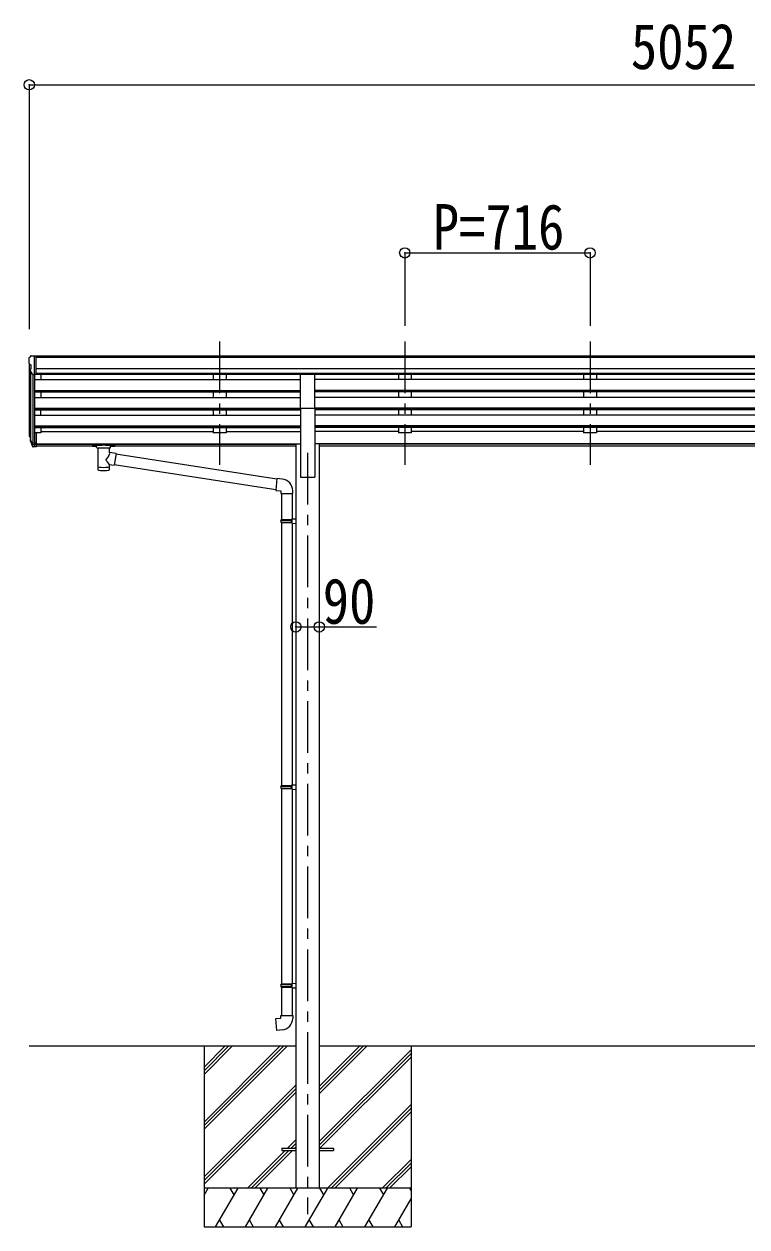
# Model space of a CAD drawing. Units: millimetres at full size, sheet at 1:40; some dimension numbers follow another scale. Extents: x -11243 to 11243, y -7760 to 7760.
# Drawn here: x 2103 to 4898, y -4797 to -145 of the extents above; entities that cross this region are included whole.
import ezdxf
from ezdxf.enums import TextEntityAlignment as Align

# ---------------------------------------------------------------- set-up
doc = ezdxf.new("R2010")
doc.units = ezdxf.units.MM
doc.header["$LTSCALE"] = 40
doc.header["$PDMODE"] = 32
doc.header["$PDSIZE"] = 40
doc.linetypes.add('CHAIN1', pattern=[8, 5, -1, 1, -1])
for name, color, linetype, lineweight in [('0-0_0', 7, 'Continuous', 9), ('0-1_本体', 5, 'CHAIN1', 9), ('0-3_ELV2', 4, 'Continuous', 9), ('0-6_OTH_LINE', 6, 'Continuous', 9), ('0-9_OUTLINE', 7, 'Continuous', 9)]:
    doc.layers.add(name, color=color, linetype=linetype, lineweight=lineweight)
doc.styles.add('ＭＳ ゴシック', font='')
doc.styles.get('ＭＳ ゴシック').set_extended_font_data('MS Gothic')

msp = doc.modelspace()

# ---------------------------------------------------------------- linework, layer by layer
at = {"layer": '0-0_0'}
for p, q in [((2123.37, -4096.94), (3154.17, -4096.94)), ((2799.37, -4096.94), (2799.37, -4796.94)), ((2799.37, -4391.12), (3093.55, -4096.94)), ((2799.37, -4405.26), (3107.69, -4096.94)), ((2799.37, -4419.4), (3121.83, -4096.94)), ((2799.37, -4207.27), (2909.7, -4096.94)), ((2799.37, -4193.13), (2895.56, -4096.94)), ((2799.37, -4178.99), (2881.41, -4096.94)), ((3244.57, -4096.94), (6054.17, -4096.94)), ((3244.57, -4282.57), (3430.2, -4096.94)), ((3244.57, -4268.43), (3416.06, -4096.94)), ((3244.57, -4254.29), (3401.91, -4096.94)), ((3244.57, -4466.42), (3599.37, -4111.62)), ((3244.57, -4480.56), (3599.37, -4125.76)), ((3246.83, -4492.44), (3599.37, -4139.9)), ((3599.37, -4096.94), (3599.37, -4796.94)), ((2799.37, -4603.25), (3154.17, -4248.45)), ((2799.37, -4617.39), (3154.17, -4262.59)), ((2799.37, -4631.53), (3154.17, -4276.74)), ((3276.18, -4646.94), (3599.37, -4323.75)), ((3290.32, -4646.94), (3599.37, -4337.89)), ((3304.46, -4646.94), (3599.37, -4352.04)), ((3122.31, -4492.44), (3154.17, -4460.58)), ((2967.81, -4646.94), (3113.31, -4501.44)), ((2981.95, -4646.94), (3127.45, -4501.44)), ((2996.09, -4646.94), (3141.59, -4501.44)), ((3136.45, -4492.44), (3154.17, -4474.73)), ((3150.59, -4492.44), (3154.17, -4488.87)), ((3488.31, -4646.94), (3599.37, -4535.88)), ((3502.45, -4646.94), (3599.37, -4550.03)), ((3516.59, -4646.94), (3599.37, -4564.17)), ((3599.37, -4646.94), (2799.37, -4646.94)), ((2799.37, -4674.44), (2815.25, -4646.94)), ((2844.11, -4796.94), (2930.72, -4646.94)), ((2915.72, -4672.92), (2900.72, -4646.94)), ((2959.58, -4796.94), (3046.19, -4646.94)), ((3031.19, -4672.92), (3016.18, -4646.94)), ((3075.05, -4796.94), (3161.66, -4646.94)), ((3146.66, -4672.92), (3131.65, -4646.94)), ((3190.52, -4796.94), (3277.13, -4646.94)), ((3262.13, -4672.92), (3247.13, -4646.94)), ((3305.99, -4796.94), (3392.6, -4646.94)), ((3377.6, -4672.92), (3362.6, -4646.94)), ((3421.46, -4796.94), (3508.07, -4646.94)), ((3478.07, -4646.94), (3493.07, -4672.92)), ((3593.54, -4646.94), (3599.37, -4657.04)), ((3536.93, -4796.94), (3599.37, -4688.8)), ((2859.11, -4770.96), (2874.11, -4796.94)), ((2974.58, -4770.96), (2989.58, -4796.94)), ((3090.05, -4770.96), (3105.05, -4796.94)), ((3205.52, -4770.96), (3220.52, -4796.94)), ((3320.99, -4770.96), (3335.99, -4796.94)), ((3436.46, -4770.96), (3451.46, -4796.94)), ((3551.93, -4770.96), (3566.93, -4796.94)), ((2799.37, -4796.94), (3599.37, -4796.94))]:
    msp.add_line(p, q, dxfattribs=at)
at = {"layer": '0-1_本体'}
for p, q in [((2859.37, -1372.54), (2859.37, -1850.06)), ((2859.37, -1372.54), (2859.37, -1850.06)), ((3575.37, -1372.54), (3575.37, -1850.06)), ((3575.37, -1372.54), (3575.37, -1850.06)), ((4291.37, -1372.54), (4291.37, -1850.06)), ((4291.37, -1372.54), (4291.37, -1850.06)), ((3199.37, -1803.37), (3199.37, -4746.94))]:
    msp.add_line(p, q, dxfattribs=at)
at = {"layer": '0-3_ELV2'}
for p, q in [((2121.37, -1437.65), (2121.37, -1438.28)), ((2128.28, -1428.85), (2124.21, -1434.66)), ((2131.37, -1428.28), (2129.04, -1428.43)), ((2131.37, -1428.28), (2149.87, -1428.28)), ((2143.37, -1501.27), (2143.37, -1428.28)), ((2149.87, -1428.28), (2159.87, -1428.37)), ((2149.87, -1500.27), (2149.87, -1428.28)), ((7148.87, -1429.89), (2149.87, -1429.89)), ((7148.87, -1435.1), (2149.87, -1435.1)), ((2159.87, -1429.89), (2159.87, -1428.37)), ((2123.37, -1458.86), (2123.37, -1725.3)), ((2123.9, -1459.47), (2129.22, -1462.54)), ((2135.74, -1499.46), (2126.74, -1483.86)), ((2128.34, -1486.63), (2128.34, -1752.01)), ((2129.37, -1462.8), (2129.37, -1479.07)), ((7148.87, -1478.64), (2149.87, -1478.64)), ((2137.37, -1500.79), (2137.36, -1770.44)), ((2143.37, -1501.27), (2138.16, -1500.95)), ((2149.87, -1500.27), (2143.37, -1500.27)), ((2143.37, -1501.27), (2143.37, -1725.66)), ((2143.37, -1520.19), (3171.87, -1520.19)), ((7148.87, -1496.49), (2149.87, -1496.49)), ((3171.87, -1499.73), (2149.87, -1499.73)), ((2168.37, -1499.73), (2168.37, -1520.19)), ((2834.37, -1499.73), (2834.37, -1520.19)), ((2884.37, -1499.73), (2884.37, -1520.19)), ((3171.87, -1630.71), (3171.87, -1498.91)), ((3171.87, -1498.91), (3226.87, -1498.91)), ((3226.87, -1630.71), (3226.87, -1498.91)), ((6071.87, -1499.73), (3226.87, -1499.73)), ((6071.87, -1520.19), (3226.87, -1520.19)), ((3550.37, -1499.73), (3550.37, -1520.19)), ((3600.37, -1499.73), (3600.37, -1520.19)), ((4266.37, -1499.73), (4266.37, -1520.19)), ((4316.37, -1499.73), (4316.37, -1520.19)), ((2143.37, -1562.07), (3171.87, -1562.07)), ((2143.37, -1563.56), (3171.87, -1563.56)), ((2143.37, -1567.88), (3171.87, -1567.88)), ((2168.37, -1567.88), (2168.37, -1588.68)), ((2834.37, -1567.88), (2834.37, -1588.68)), ((2884.37, -1567.88), (2884.37, -1588.68)), ((6071.87, -1562.07), (3226.87, -1562.07)), ((6071.87, -1563.56), (3226.87, -1563.56)), ((6071.87, -1567.88), (3226.87, -1567.88)), ((3550.37, -1567.88), (3550.37, -1588.68)), ((3600.37, -1567.88), (3600.37, -1588.68)), ((4266.37, -1567.88), (4266.37, -1588.68)), ((4316.37, -1567.88), (4316.37, -1588.68)), ((2143.37, -1588.68), (3171.87, -1588.68)), ((6071.87, -1588.68), (3226.87, -1588.68)), ((2143.37, -1630.56), (3171.87, -1630.56)), ((2143.37, -1632.05), (3171.87, -1632.05)), ((2143.37, -1636.37), (3171.87, -1636.37)), ((2143.37, -1657.17), (3171.87, -1657.17)), ((2168.37, -1657.17), (2168.37, -1636.37)), ((2834.37, -1636.37), (2834.37, -1657.17)), ((2884.37, -1636.37), (2884.37, -1657.17)), ((3171.87, -1630.71), (3171.87, -1896.94)), ((3171.87, -1630.71), (3226.87, -1630.71)), ((6071.87, -1630.56), (3226.87, -1630.56)), ((3226.87, -1630.71), (3226.87, -1896.94)), ((6071.87, -1632.05), (3226.87, -1632.05)), ((6071.87, -1636.37), (3226.87, -1636.37)), ((6071.87, -1657.17), (3226.87, -1657.17)), ((3550.37, -1636.37), (3550.37, -1657.17)), ((3600.37, -1636.37), (3600.37, -1657.17)), ((4266.37, -1636.37), (4266.37, -1657.17)), ((4316.37, -1636.37), (4316.37, -1657.17)), ((2143.37, -1699.05), (3171.87, -1699.05)), ((2143.37, -1700.55), (3171.87, -1700.55)), ((2143.37, -1704.86), (3171.87, -1704.86)), ((2168.37, -1704.86), (2168.37, -1726.3)), ((2834.37, -1704.86), (2834.37, -1726.3)), ((2884.37, -1704.86), (2884.37, -1726.3)), ((6071.87, -1699.05), (3226.87, -1699.05)), ((6071.87, -1700.55), (3226.87, -1700.55)), ((6071.87, -1704.86), (3226.87, -1704.86)), ((3550.37, -1704.86), (3550.37, -1726.3)), ((3600.37, -1704.86), (3600.37, -1726.3)), ((4266.37, -1704.86), (4266.37, -1726.3)), ((4316.37, -1704.86), (4316.37, -1726.3)), ((2124.46, -1739.85), (2128.34, -1747.8)), ((2125.07, -1738.48), (2128.34, -1745.54)), ((2126.78, -1751.13), (2127.12, -1755.53)), ((2127.12, -1755.53), (2135.92, -1779.08)), ((2127.73, -1754.97), (2135.92, -1771.15)), ((2136.93, -1770.02), (2129.18, -1754.61)), ((2143.37, -1725.66), (2143.37, -1780.44)), ((2149.87, -1725.66), (2143.37, -1725.66)), ((2149.87, -1765.8), (2143.37, -1765.8)), ((2149.87, -1725.66), (2149.87, -1779.7)), ((2168.37, -1726.3), (2149.87, -1726.3)), ((2168.37, -1721.35), (2834.37, -1721.35)), ((2884.37, -1726.3), (2834.37, -1726.3)), ((2884.37, -1721.35), (3171.87, -1721.35)), ((3550.37, -1721.35), (3226.87, -1721.35)), ((3600.37, -1726.3), (3550.37, -1726.3)), ((4266.37, -1721.35), (3600.37, -1721.35)), ((4316.37, -1726.3), (4266.37, -1726.3)), ((4982.37, -1721.35), (4316.37, -1721.35)), ((2143.37, -1770.7), (2138.23, -1770.7)), ((2143.37, -1772.5), (2138.52, -1772.5)), ((2143.37, -1780.44), (2138.52, -1780.44)), ((2149.87, -1770.68), (2143.37, -1770.68)), ((2149.87, -1779.7), (2143.37, -1779.7)), ((2149.87, -1768.37), (3154.17, -1768.37)), ((2149.87, -1769.77), (3154.17, -1769.77)), ((2383.87, -1777.45), (2149.87, -1777.45)), ((3154.17, -1777.45), (2437.87, -1777.45)), ((3154.17, -1767.94), (3154.17, -4646.94)), ((3154.17, -1767.94), (3171.87, -1767.94)), ((3244.57, -1767.94), (3226.87, -1767.94)), ((3244.57, -1767.94), (3244.57, -4646.94)), ((6054.17, -1768.37), (3244.57, -1768.37)), ((6054.17, -1769.77), (3244.57, -1769.77)), ((6054.17, -1777.45), (3244.57, -1777.45)), ((3171.87, -1896.94), (3226.87, -1896.94)), ((3099.37, -4492.44), (3099.37, -4501.44)), ((3099.37, -4492.44), (3154.17, -4492.44)), ((3099.37, -4501.44), (3154.17, -4501.44)), ((3244.57, -4492.44), (3299.37, -4492.44)), ((3244.57, -4501.44), (3299.37, -4501.44)), ((3299.37, -4492.44), (3299.37, -4501.44))]:
    msp.add_line(p, q, dxfattribs=at)
for centre, radius, start, end in [((2124.37, -1437.65), 3, 93, 180), ((2323.37, -1438.28), 202, 180, 184.94904), ((2129.1, -1429.42), 1, 93.5, 145), ((2128.27, -1455.1), 6.18, 185.7035, 224.99897), ((2129.34, -1482.36), 3, 94.7167, 210), ((2129.07, -1479.07), 0.3, 274.7167, 0), ((2129.07, -1462.8), 0.3, 0, 60), ((2138.34, -1497.96), 3, 210, 266.5), ((2152.55, -1730.74), 29.53, 186.50806, 197.98144), ((2153.95, -1728.98), 30.41, 187.1552, 198.19734)]:
    msp.add_arc(centre, radius, start, end, dxfattribs=at)
for centre, major_axis, ratio, start_param, end_param in [((2212.02, -1731.17), (-89.06, 1.43), 0.57596, 6.1962358, 6.3678173), ((2211.23, -1724.49), (87.93, 4.42), 0.541684, 3.0659337, 3.2228513), ((2128.08, -1751.13), (1.3, 0), 0.90356, 1.3700892, 3.347195), ((2214, -1734.94), (-89.07, 0), 0.90356, 0.2056023, 0.2515348), ((2213.29, -1731.07), (-88.05, 0), 0.90356, 0.2662965, 0.3003836), ((2138.52, -1769.79), (-3, 0), 0.90356, 0.5235988, 1.5707963), ((2138.52, -1777.73), (3, 0), 0.90356, 3.6651914, 4.712389), ((2138.23, -1769.34), (-1.5, 0), 0.90356, 0.5235988, 1.5707963)]:
    msp.add_ellipse(centre, major_axis=major_axis, ratio=ratio, start_param=start_param, end_param=end_param, dxfattribs=at)
at = {"layer": '0-6_OTH_LINE'}
for p, q in [((2123.37, -379.89), (2123.37, -1325.3)), ((2123.37, -379.89), (7175.37, -379.89)), ((3575.37, -1029.89), (3575.37, -1312.34)), ((3575.37, -1029.89), (4291.37, -1029.89)), ((4291.37, -1029.89), (4291.37, -1312.34)), ((3154.17, -2476.49), (3244.57, -2476.49))]:
    msp.add_line(p, q, dxfattribs=at)
at = {"layer": '0-6_OTH_LINE', "lineweight": 18}
msp.add_line((3244.57, -2476.49), (3466.52, -2476.49), dxfattribs=at)
at = {"layer": '0-6_OTH_LINE'}
for p in [(2123.37, -379.89), (3575.37, -1029.89), (4291.37, -1029.89), (3154.17, -2476.49), (3244.57, -2476.49)]:
    msp.add_point(p, dxfattribs=at)
at = {"layer": '0-9_OUTLINE'}
for p, q in [((2367.37, -1770.54), (2367.37, -1776.3)), ((2369.37, -1769.88), (2452.37, -1769.88)), ((2369.37, -1772.06), (2452.37, -1772.06)), ((2369.37, -1776.96), (2383.87, -1776.96)), ((2383.87, -1782.61), (2383.87, -1776.06)), ((2387.97, -1783.53), (2387.95, -1868.97)), ((2458.99, -1806.18), (2433.76, -1802.27)), ((2433.77, -1802.27), (2433.77, -1783.53)), ((2437.87, -1782.61), (2437.87, -1776.06)), ((2437.87, -1776.96), (2452.37, -1776.96)), ((2458.99, -1806.18), (2451.96, -1851.44)), ((2454.37, -1770.54), (2454.37, -1776.3)), ((3079.98, -1904.58), (2458.67, -1808.19)), ((2433.78, -1868.97), (2433.76, -1848.3)), ((2433.76, -1848.61), (2451.96, -1851.44)), ((3076.31, -1946.51), (2452.23, -1849.7)), ((3100.98, -1904.54), (3080.14, -1902.72)), ((3142.06, -1960.29), (3142.06, -1949.37)), ((3096.06, -1960.29), (3142.06, -1960.29)), ((3098.17, -1960.29), (3098.17, -2061.01)), ((3140.17, -1960.29), (3140.17, -2058.45)), ((3096.17, -2063.01), (3097.17, -2061.01)), ((3096.17, -2063.01), (3140.17, -2063.01)), ((3096.17, -2063.01), (3096.17, -2071.01)), ((3096.17, -2071.01), (3140.17, -2071.01)), ((3096.17, -2071.01), (3097.17, -2073.01)), ((3097.17, -2061.01), (3140.17, -2061.01)), ((3097.17, -2073.01), (3140.17, -2073.01)), ((3098.17, -2073.01), (3098.17, -3089.7)), ((3135.69, -2063.01), (3135.26, -2061.01)), ((3138.17, -2058.51), (3154.17, -2058.04)), ((3138.17, -2060.51), (3138.17, -2058.51)), ((3138.17, -2060.51), (3140.17, -2060.51)), ((3138.17, -2075.51), (3138.17, -2073.51)), ((3138.17, -2075.51), (3154.17, -2075.98)), ((3140.17, -2075.57), (3140.17, -3087.14)), ((3154.17, -2058.04), (3154.17, -2075.98)), ((3096.17, -3091.7), (3097.17, -3089.7)), ((3096.17, -3091.7), (3140.17, -3091.7)), ((3096.17, -3091.7), (3096.17, -3099.7)), ((3096.17, -3099.7), (3140.17, -3099.7)), ((3096.17, -3099.7), (3097.17, -3101.7)), ((3097.17, -3089.7), (3140.17, -3089.7)), ((3097.17, -3101.7), (3140.17, -3101.7)), ((3098.17, -3101.7), (3098.17, -3857.38)), ((3135.69, -3091.7), (3135.26, -3089.7)), ((3138.17, -3087.2), (3154.17, -3086.73)), ((3138.17, -3089.2), (3138.17, -3087.2)), ((3138.17, -3089.2), (3140.17, -3089.2)), ((3138.17, -3104.2), (3138.17, -3102.2)), ((3138.17, -3104.2), (3154.17, -3104.67)), ((3140.17, -3104.26), (3140.17, -3854.82)), ((3154.17, -3086.73), (3154.17, -3104.67)), ((3096.17, -3859.38), (3097.17, -3857.38)), ((3096.17, -3859.38), (3140.17, -3859.38)), ((3096.17, -3859.38), (3096.17, -3867.38)), ((3097.17, -3857.38), (3140.17, -3857.38)), ((3135.69, -3859.38), (3135.26, -3857.38)), ((3138.17, -3854.88), (3154.17, -3854.41)), ((3138.17, -3856.88), (3138.17, -3854.88)), ((3138.17, -3856.88), (3140.17, -3856.88)), ((3154.17, -3854.41), (3154.17, -3872.35)), ((3096.17, -3867.38), (3140.17, -3867.38)), ((3096.17, -3867.38), (3097.17, -3869.38)), ((3097.17, -3869.38), (3140.17, -3869.38)), ((3098.17, -3869.38), (3098.17, -3979.38)), ((3138.17, -3871.88), (3138.17, -3869.88)), ((3138.17, -3871.88), (3154.17, -3872.35)), ((3140.17, -3871.94), (3140.17, -3979.38)), ((3096.17, -3979.38), (3142.17, -3979.38)), ((3096.17, -3989.38), (3096.17, -3979.38)), ((3142.17, -3979.38), (3142.17, -3990.3))]:
    msp.add_line(p, q, dxfattribs=at)
for points in [[(2367.37, -1770.54), (2367.41, -1770.35), (2367.49, -1770.21), (2367.59, -1770.12), (2367.69, -1770.06), (2367.81, -1770.01), (2368.1, -1769.95), (2368.59, -1769.9), (2369.13, -1769.88), (2369.37, -1769.88)], [(2367.37, -1776.3), (2367.41, -1776.5), (2367.49, -1776.63), (2367.59, -1776.73), (2367.69, -1776.79), (2367.81, -1776.83), (2368.1, -1776.89), (2368.59, -1776.94), (2369.13, -1776.96), (2369.37, -1776.96)], [(2452.37, -1769.88), (2452.72, -1769.88), (2453.25, -1769.91), (2453.7, -1769.96), (2454, -1770.04), (2454.17, -1770.14), (2454.29, -1770.27), (2454.36, -1770.45), (2454.37, -1770.54)], [(2452.37, -1776.96), (2452.72, -1776.96), (2453.25, -1776.93), (2453.7, -1776.88), (2454, -1776.81), (2454.17, -1776.71), (2454.29, -1776.57), (2454.36, -1776.39), (2454.37, -1776.3)], [(3080.14, -1902.72), (3076.13, -1948.54), (3096.06, -1950.29), (3096.06, -1960.29)], [(3135.69, -2063.01), (3135.69, -2071.01), (3135.26, -2073.01)], [(3138.17, -2073.51), (3140.17, -2073.51), (3140.17, -2060.51)], [(3135.69, -3091.7), (3135.69, -3099.7), (3135.26, -3101.7)], [(3138.17, -3102.2), (3140.17, -3102.2), (3140.17, -3089.2)], [(3135.69, -3859.38), (3135.69, -3867.38), (3135.26, -3869.38)], [(3138.17, -3869.88), (3140.17, -3869.88), (3140.17, -3856.88)], [(3101.09, -4035.13), (3080.25, -4036.95), (3076.24, -3991.13), (3096.17, -3989.38)]]:
    msp.add_lwpolyline(points, dxfattribs=at)
for centre, start, end in [((3097.06, -1949.37), 0, 85), ((3097.17, -3990.3), 275, 0)]:
    msp.add_arc(centre, 45, start, end, dxfattribs=at)
for centre, major_axis, ratio, start_param, end_param in [((2369.37, -1772.28), (2, 0), 0.109601, 3.1415927, 4.712389), ((2410.87, -1782.52), (27.06, 0), 0.069685, 3.1415927, 6.2831853), ((2410.87, -1776.06), (27, 0), 0.070066, 6.2831853, 9.424778), ((2410.86, -1828.81), (-22.81, -26.62), 0.234429, 1.6855472, 3.1268519), ((2421.87, -1780.04), (16, 0), 0.361356, 6.2636979, 6.2831853), ((2452.37, -1772.28), (2, 0), 0.109601, 4.712389, 6.2831853), ((2410.87, -1856.53), (22.91, 0), 0.122865, 3.1415927, 6.2831853), ((2413.42, -1826.16), (20.32, -22.25), 0.045535, 0.0389954, 1.3075346), ((2410.87, -1868.97), (22.92, 0), 0.101955, 3.1415499, 6.2833984)]:
    msp.add_ellipse(centre, major_axis=major_axis, ratio=ratio, start_param=start_param, end_param=end_param, dxfattribs=at)

# ---------------------------------------------------------------- texts
at = {"layer": '0-6_OTH_LINE', "color": 7, "style": 'ＭＳ ゴシック', "width": 0.85}
for s, p in [('5052', (4449.37, -371.89)), ('P=716', (3683.37, -1069.89)), ('90', (3258.07, -2517.07))]:
    msp.add_text(s, height=176, dxfattribs=at).set_placement(p, align=Align.BOTTOM_LEFT)

doc.saveas('drawing.dxf')
